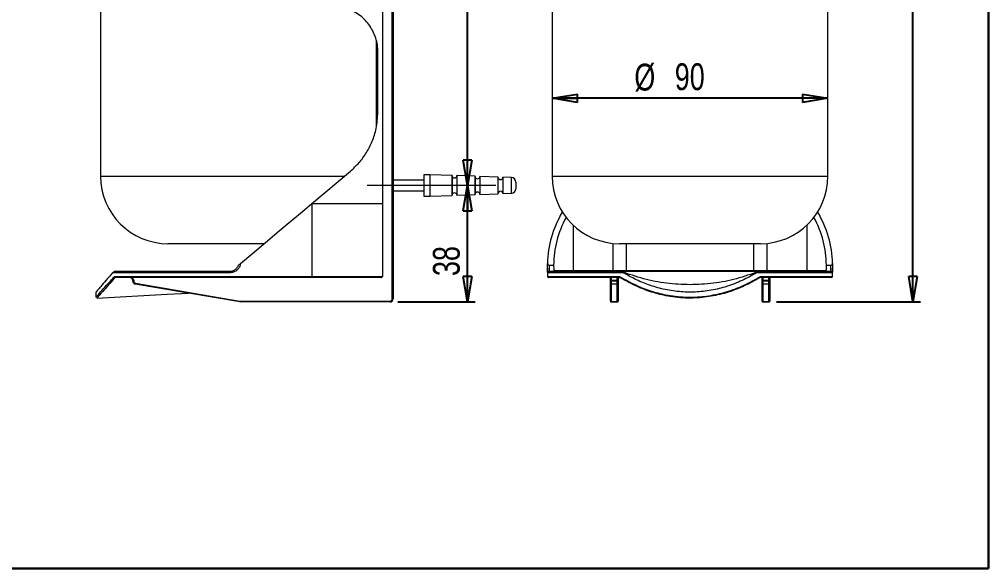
# Model space of a CAD drawing. Header units: millimetres. Extents: x 21 to 1027, y 27 to 1460.
# Drawn here: x 394 to 1027, y 27 to 386 of the extents above; entities that cross this region are included whole.
import ezdxf

# ---------------------------------------------------------------- set-up
doc = ezdxf.new("R2010")
doc.units = ezdxf.units.MM
doc.header["$LTSCALE"] = 5
doc.linetypes.add('CENTERX2', pattern=[20.32, 12.7, -2.54, 2.54, -2.54])
doc.layers.add('LEVEL0', color=179, linetype='Continuous')
doc.styles.add('SLDTEXTSTYLE0', font='TXT', dxfattribs={"width": 0.75})
doc.dimstyles.new('SLDDIMSTYLE0', dxfattribs={"dimtxt": 17.5, "dimasz": 16.51, "dimexe": 0, "dimexo": 0.0625, "dimgap": 4.375, "dimtad": 1, "dimdec": 0, "dimlfac": 0.5, "dimrnd": 1e-09, "dimzin": 12, "dimdsep": 46, "dimtxsty": 'SLDTEXTSTYLE0', "dimblk1": 'CLOSED', "dimblk2": 'CLOSED', "dimsah": 1, "dimcen": 0.09, "dimadec": 0, "dimazin": 3, "dimtfac": 1, "dimtdec": 0, "dimtofl": 0, "dimtmove": 0, "dimatfit": 3, "dimldrblk": 'CLOSED', "dimfxl": 0, "dimfrac": 2, "dimtolj": 1, "dimtzin": 12, "dimarcsym": 0})
doc.dimstyles.new('SLDDIMSTYLE1', dxfattribs={"dimtxt": 17.5, "dimasz": 16.51, "dimexe": 0, "dimexo": 0.0625, "dimgap": 4.375, "dimtad": 1, "dimdec": 0, "dimlfac": 0.5, "dimrnd": 1e-09, "dimzin": 12, "dimdsep": 46, "dimtxsty": 'SLDTEXTSTYLE0', "dimblk1": 'CLOSED', "dimblk2": 'CLOSED', "dimsah": 1, "dimcen": 0.09, "dimadec": 0, "dimazin": 3, "dimtfac": 1, "dimtofl": 0, "dimtmove": 0, "dimatfit": 3, "dimldrblk": 'CLOSED', "dimfxl": 0, "dimfrac": 2, "dimtolj": 1, "dimtzin": 12, "dimarcsym": 0})

# ---------------------------------------------------------------- blocks, each defined once
blk = doc.blocks.new('_CLOSED')
at = {"color": 0, "linetype": 'ByBlock', "lineweight": -2}
for p, q in [((-1, 0.166667), (0, 0)), ((-1, 0.166667), (-1, -0.166667)), ((0, 0), (-1, -0.166667)), ((0, 0), (-1, 0))]:
    blk.add_line(p, q, dxfattribs=at)
blk = doc.blocks.new('_D_3')
at = {"layer": 'LEVEL0', "color": 7}
for p, q in [((686.64, 201.3), (686.64, 277.3)), ((641.17, 201.3), (691.64, 201.3))]:
    blk.add_line(p, q, dxfattribs=at)
at = {"layer": 'LEVEL0', "color": 7, "xscale": 16.51, "yscale": 16.51}
for p, rotation in [((686.64, 277.3, -32.55), 90.00000000000014), ((686.64, 201.3, -32.55), 270.0000000000002)]:
    blk.add_blockref('_CLOSED', p, dxfattribs=dict(at, rotation=rotation))
at = {"layer": 'LEVEL0', "color": 7, "insert": (664.08, 218.21, -32.55), "char_height": 17.5, "attachment_point": 1, "rotation": 90, "style": 'SLDTEXTSTYLE0'}
blk.add_mtext('38', dxfattribs=at)
blk = doc.blocks.new('_D_4')
at = {"layer": 'LEVEL0', "color": 7}
blk.add_line((686.64, 277.3), (686.64, 597.3), dxfattribs=at)
at = {"layer": 'LEVEL0', "color": 7, "xscale": 16.51, "yscale": 16.51}
for p, rotation in [((686.64, 597.3, -32.55), 90.00000000000014), ((686.64, 277.3, -32.55), 270.0000000000002)]:
    blk.add_blockref('_CLOSED', p, dxfattribs=dict(at, rotation=rotation))
at = {"layer": 'LEVEL0', "color": 7, "insert": (664.08, 419.56, -32.55), "char_height": 17.5, "attachment_point": 1, "rotation": 90, "style": 'SLDTEXTSTYLE0'}
blk.add_mtext('160', dxfattribs=at)
blk = doc.blocks.new('_D_7')
at = {"layer": 'LEVEL0', "color": 7}
for p, q in [((848.91, 828.9), (982.43, 828.9)), ((977.43, 201.33), (977.43, 828.9)), ((888.31, 201.33), (982.43, 201.33))]:
    blk.add_line(p, q, dxfattribs=at)
at = {"layer": 'LEVEL0', "color": 7, "xscale": 16.51, "yscale": 16.51}
for p, rotation in [((977.43, 828.9, 12.2), 90.0000000000004), ((977.43, 201.33, 12.2), 270.0000000000004)]:
    blk.add_blockref('_CLOSED', p, dxfattribs=dict(at, rotation=rotation))
at = {"layer": 'LEVEL0', "color": 7, "insert": (954.87, 480.72, 12.2), "char_height": 17.5, "attachment_point": 1, "rotation": 90, "style": 'SLDTEXTSTYLE0'}
blk.add_mtext('314', dxfattribs=at)
blk = doc.blocks.new('_D_8')
at = {"layer": 'LEVEL0', "color": 7}
blk.add_line((921.91, 334.11), (741.91, 334.11), dxfattribs=at)
at = {"layer": 'LEVEL0', "color": 7, "xscale": 16.51, "yscale": 16.51, "rotation": 180.0000000000004}
blk.add_blockref('_CLOSED', (741.91, 334.11, 12.2), dxfattribs=at)
at = {"layer": 'LEVEL0', "color": 7, "xscale": 16.51, "yscale": 16.51}
blk.add_blockref('_CLOSED', (921.91, 334.11, 12.2), dxfattribs=at)
at = {"layer": 'LEVEL0', "color": 7, "char_height": 17.5, "attachment_point": 1, "style": 'SLDTEXTSTYLE0'}
for s, insert in [('%%c', (795.58, 356.66, 12.2)), ('90', (821.97, 356.93, 12.2))]:
    blk.add_mtext(s, dxfattribs=dict(at, insert=insert))

msp = doc.modelspace()

# ---------------------------------------------------------------- linework, layer by layer
at = {"color": 8, "linetype": 'Continuous', "lineweight": 0}
for p, q in [((637.57, 203.3), (637.57, 671.3)), ((447.17, 283.3), (606.41, 283.3)), ((715.28, 272.15), (715.28, 282.44)), ((741.91, 283.3), (831.91, 283.3)), ((831.91, 283.3), (921.91, 283.3)), ((585.09, 265.3), (584.84, 265.3)), ((585.09, 265.3), (585.09, 217.9)), ((631.17, 265.3), (585.09, 265.3)), ((755.63, 251.37), (755.63, 221.9)), ((908.19, 251.37), (908.19, 221.9)), ((781.66, 221.9), (781.66, 239.5)), ((790.23, 239.3), (790.23, 221.9)), ((873.59, 221.9), (873.59, 239.3)), ((882.16, 239.5), (882.16, 221.9)), ((742.91, 221.9), (755.63, 221.9)), ((755.63, 221.9), (781.66, 221.9)), ((781.66, 221.9), (790.23, 221.9)), ((790.23, 221.9), (790.23, 221.3)), ((790.23, 221.9), (873.59, 221.9)), ((873.59, 221.9), (882.16, 221.9)), ((873.59, 221.9), (873.59, 221.3)), ((882.16, 221.9), (908.19, 221.9)), ((908.19, 221.9), (920.9, 221.9)), ((531.46, 220.3), (454.91, 220.3)), ((456.3, 217.9), (585.09, 217.9)), ((468.77, 215.3), (468.17, 215.3)), ((468.77, 215.3), (468.77, 214.98)), ((585.09, 217.9), (631.17, 217.9)), ((738.91, 217.9), (785.99, 217.9)), ((788.54, 220.3), (739.09, 220.3)), ((780.51, 215.3), (779.91, 215.3)), ((780.51, 217.3), (780.51, 215.3)), ((784.31, 215.3), (780.51, 215.3)), ((780.51, 215.3), (780.51, 214.98)), ((784.31, 215.3), (784.31, 217.3)), ((784.91, 215.3), (784.31, 215.3)), ((784.31, 214.98), (784.31, 215.3)), ((876.73, 221.22), (787.09, 221.22)), ((924.73, 220.3), (875.28, 220.3)), ((877.83, 217.9), (924.91, 217.9)), ((878.91, 215.3), (879.51, 215.3)), ((879.51, 217.3), (879.51, 215.3)), ((883.31, 215.3), (879.51, 215.3)), ((879.51, 215.3), (879.51, 214.98)), ((883.31, 215.3), (883.31, 217.3)), ((883.91, 215.3), (883.31, 215.3)), ((883.31, 214.98), (883.31, 215.3)), ((468.77, 214.98), (468.17, 214.98)), ((469.94, 213.6), (538.11, 201.92)), ((780.51, 214.98), (779.91, 214.98)), ((780.51, 214.98), (780.51, 213.01)), ((780.51, 214.98), (784.31, 214.98)), ((784.31, 213.01), (780.51, 213.01)), ((780.51, 213.01), (780.51, 201.33)), ((784.31, 213.01), (784.31, 214.98)), ((784.91, 214.98), (784.31, 214.98)), ((784.31, 201.33), (784.31, 213.01)), ((878.91, 214.98), (879.51, 214.98)), ((879.51, 214.98), (879.51, 213.01)), ((879.51, 214.98), (883.31, 214.98)), ((883.31, 213.01), (879.51, 213.01)), ((879.51, 213.01), (879.51, 201.33)), ((883.31, 213.01), (883.31, 214.98)), ((883.91, 214.98), (883.31, 214.98)), ((883.31, 201.33), (883.31, 213.01)), ((637.57, 203.3), (638.17, 203.3)), ((538.34, 201.9), (636.17, 201.9)), ((538.34, 201.9), (538.34, 201.3)), ((636.17, 201.9), (636.17, 201.3)), ((780.51, 201.33), (784.31, 201.33)), ((780.51, 201.33), (780.51, 201.3)), ((784.31, 201.3), (784.31, 201.33)), ((879.51, 201.33), (883.31, 201.33)), ((879.51, 201.33), (879.51, 201.3)), ((883.31, 201.3), (883.31, 201.33))]:
    msp.add_line(p, q, dxfattribs=at)
at = {"color": 7, "linetype": 'Continuous', "lineweight": 15}
for p, q in [((638.17, 671.3), (638.17, 203.3)), ((447.17, 623.3), (447.17, 283.3)), ((631.17, 394.3), (631.17, 265.3)), ((741.91, 394.3), (741.91, 283.3)), ((921.91, 283.3), (921.91, 394.3)), ((627.17, 315.7), (627.17, 371.65)), ((628.17, 324.97), (628.17, 364.3)), ((584.84, 265.3), (610.31, 286.67)), ((658.17, 280.8), (638.17, 280.8)), ((662.17, 284.3), (658.17, 284.3)), ((658.17, 284.3), (658.17, 270.3)), ((676.58, 283.79), (662.17, 284.3)), ((662.17, 284.3), (662.17, 270.3)), ((676.57, 283.74), (676.57, 270.86)), ((676.58, 270.8), (676.58, 283.79)), ((691.58, 283.27), (679.77, 283.68)), ((679.77, 283.68), (679.77, 277.3)), ((691.57, 283.21), (691.57, 271.38)), ((691.58, 271.32), (691.58, 283.27)), ((706.58, 282.75), (694.77, 283.16)), ((694.77, 283.16), (694.77, 277.3)), ((706.57, 282.69), (706.57, 271.9)), ((706.58, 271.85), (706.58, 282.75)), ((715.28, 282.44), (709.77, 282.63)), ((709.77, 282.63), (709.77, 277.3)), ((718.17, 279.44), (718.17, 275.15)), ((638.17, 273.8), (658.17, 273.8)), ((679.77, 277.3), (679.77, 270.91)), ((694.77, 277.3), (694.77, 271.44)), ((709.77, 277.3), (709.77, 271.96)), ((709.77, 271.96), (715.28, 272.15)), ((658.17, 270.3), (662.17, 270.3)), ((662.17, 270.3), (676.58, 270.8)), ((679.77, 270.91), (691.58, 271.32)), ((694.77, 271.44), (706.58, 271.85)), ((631.17, 265.3), (631.17, 217.9)), ((553.86, 239.3), (491.17, 239.3)), ((831.91, 239.3), (785.91, 239.3)), ((877.91, 239.3), (831.91, 239.3)), ((738.91, 223.28), (738.91, 217.9)), ((739.91, 225.3), (742.91, 225.3)), ((920.91, 225.3), (923.9, 225.3)), ((924.91, 217.9), (924.91, 223.27)), ((584.78, 217.3), (456.92, 217.3)), ((457.09, 221.3), (531.52, 221.3)), ((468.17, 214.98), (468.17, 215.3)), ((630.01, 217.3), (584.78, 217.3)), ((785.85, 217.3), (739.51, 217.3)), ((740.08, 221.3), (786.62, 221.3)), ((779.91, 215.3), (779.91, 216.7)), ((779.91, 214.98), (779.91, 215.3)), ((784.91, 217.3), (784.91, 215.3)), ((784.91, 215.3), (784.91, 214.98)), ((786.72, 221.3), (787.09, 221.22)), ((786.81, 221.3), (876.87, 221.3)), ((877.1, 221.3), (876.73, 221.22)), ((877.19, 221.3), (923.74, 221.3)), ((924.31, 217.3), (877.7, 217.3)), ((878.91, 215.3), (878.91, 216.7)), ((878.91, 214.98), (878.91, 215.3)), ((883.91, 217.3), (883.91, 215.3)), ((883.91, 215.3), (883.91, 214.98)), ((538.01, 201.33), (469.84, 213.01)), ((779.91, 213.6), (779.91, 214.98)), ((779.91, 201.92), (779.91, 213.6)), ((784.91, 214.98), (784.91, 213.6)), ((784.91, 213.6), (784.91, 201.92)), ((878.91, 213.6), (878.91, 214.98)), ((878.91, 201.92), (878.91, 213.6)), ((883.91, 214.98), (883.91, 213.6)), ((883.91, 213.6), (883.91, 201.92)), ((444.17, 207.84), (444.17, 204.44)), ((636.17, 201.3), (538.34, 201.3)), ((779.91, 201.9), (779.91, 201.92)), ((784.31, 201.3), (780.51, 201.3)), ((784.91, 201.92), (784.91, 201.9)), ((878.91, 201.9), (878.91, 201.92)), ((883.31, 201.3), (879.51, 201.3)), ((883.91, 201.92), (883.91, 201.9))]:
    msp.add_line(p, q, dxfattribs=at)
at = {"color": 7, "linetype": 'Continuous', "lineweight": 15, "flags": 128}
for points in [[(538.47, 226.39), (546.58, 233.19), (554.62, 239.94), (562.52, 246.57), (570.24, 253.04), (577.69, 259.3), (584.84, 265.3)], [(444.82, 203.82), (490.7, 206.31), (504.57, 207.06)]]:
    msp.add_lwpolyline(points, dxfattribs=at)
at = {"color": 8, "linetype": 'Continuous', "lineweight": 0, "flags": 128}
for points in [[(584.78, 217.3), (584.84, 217.31), (584.9, 217.34), (584.96, 217.4), (585, 217.47), (585.04, 217.56), (585.07, 217.67), (585.09, 217.78), (585.09, 217.9)], [(469.94, 213.6), (469.92, 213.49), (469.9, 213.38), (469.88, 213.27), (469.87, 213.19), (469.85, 213.11), (469.84, 213.06), (469.84, 213.02), (469.84, 213.01)], [(538.11, 201.92), (538.09, 201.8), (538.07, 201.69), (538.05, 201.59), (538.04, 201.5), (538.02, 201.43), (538.01, 201.37), (538.01, 201.34), (538.01, 201.33)]]:
    msp.add_lwpolyline(points, dxfattribs=at)
at = {"color": 7, "linetype": 'Continuous', "lineweight": 15}
for centre, radius, start, end in [((491.17, 283.3), 44, 180, 270), ((678.17, 283.74), 1.6, 182, 358), ((693.17, 283.21), 1.6, 182, 358), ((708.17, 282.69), 1.6, 182, 358), ((715.17, 279.44), 3, 0, 88), ((785.91, 283.3), 44, 180, 270), ((877.91, 283.3), 44, 270, 0), ((678.17, 270.86), 1.6, 2, 178), ((693.17, 271.38), 1.6, 2, 178), ((708.17, 271.9), 1.6, 2, 178), ((715.17, 275.15), 3, 272, 0), ((466.17, 215.3), 2, 0, 90), ((739.51, 217.9), 0.6, 180, 270), ((779.31, 216.7), 0.6, 0, 90), ((878.31, 216.7), 0.6, 0, 90), ((924.31, 217.9), 0.6, 270, 0), ((470.17, 214.98), 2, 180, 260.27242), ((636.17, 203.3), 2, 270, 0), ((538.34, 203.3), 2, 260.27242, 270), ((780.51, 201.9), 0.6, 180, 270), ((784.31, 201.9), 0.6, 270, 0), ((879.51, 201.9), 0.6, 180, 270), ((883.31, 201.9), 0.6, 270, 0)]:
    msp.add_arc(centre, radius, start, end, dxfattribs=at)
at = {"color": 8, "linetype": 'Continuous', "lineweight": 0}
for centre, radius, start, end in [((756.19, 221.86), 0.562, 175.93617, 265.26109), ((782.22, 221.86), 0.562, 175.9361, 265.26126), ((881.6, 221.86), 0.562, 274.73862, 4.06454), ((907.63, 221.86), 0.562, 274.73817, 4.06499), ((466.17, 215.3), 2.6, 0, 50.28486), ((535.57, 220.55), 4.12, 169.49697, 183.46626), ((740.08, 220.3), 0.999, 90.05426, 180.05704), ((785.87, 216.54), 0.779, 58.9795, 89.2292), ((923.73, 220.3), 0.999, 359.94228, 89.94662), ((470.17, 214.98), 1.4, 180, 260.27242), ((780.51, 213.61), 0.596, 180.41834, 270.41493), ((784.31, 213.61), 0.596, 269.58506, 359.58176), ((879.51, 213.61), 0.596, 180.4176, 270.41514), ((883.31, 213.61), 0.596, 269.58556, 359.5817), ((636.17, 203.3), 1.4, 270, 0), ((538.34, 203.3), 1.4, 260.27242, 270), ((780.51, 201.92), 0.596, 180.41834, 270.41493), ((784.31, 201.92), 0.596, 269.58506, 359.58176), ((879.51, 201.92), 0.596, 180.4176, 270.41514), ((883.31, 201.92), 0.596, 269.58556, 359.5817)]:
    msp.add_arc(centre, radius, start, end, dxfattribs=at)
at = {"color": 7, "linetype": 'Continuous', "lineweight": 15}
for centre, major_axis, ratio, start_param, end_param in [((831.91, 225.3), (93, 0), 0.8391, 2.681081, 3.12764), ((831.91, 225.3), (93, 0), 0.8391, 0.013952, 0.460511), ((831.91, 225.3), (89, 0), 0.8391, 2.710989, 3.141593), ((831.91, 225.3), (89, 0), 0.8391, 0, 0.430604), ((630.01, 217.9), (-1.16, 0), 0.515257, 1.570796, 3.141593)]:
    msp.add_ellipse(centre, major_axis=major_axis, ratio=ratio, start_param=start_param, end_param=end_param, dxfattribs=at)
for points, knots in [([(628.17, 364.3), (628.1, 365.83), (627.97, 368.89), (626.89, 373.34), (625.22, 377.52), (622.95, 381.41), (620.13, 384.9), (616.7, 388.05), (612.75, 390.67), (608.22, 392.71), (603.32, 394.04), (599.89, 394.21), (598.17, 394.3)], [0, 0, 0, 0, 0.090901, 0.181823, 0.272484, 0.363185, 0.458492, 0.553841, 0.660521, 0.767241, 0.883611, 1, 1, 1, 1]), ([(610.31, 286.67), (612.22, 288.42), (616.09, 291.97), (620.88, 298.55), (624.68, 306.01), (627.55, 314.85), (627.95, 321.38), (628.17, 324.97)], [0, 0, 0, 0, 0.187581, 0.380073, 0.56784, 0.762197, 1, 1, 1, 1]), ([(531.52, 221.3), (532.19, 221.36), (533.54, 221.49), (535.32, 222.53), (536.56, 223.86), (537, 224.89), (537.17, 225.3)], [0, 0, 0, 0, 0.2735513, 0.547027, 0.8202948, 1, 1, 1, 1]), ([(537.17, 225.3), (537.18, 225.3), (537.19, 225.31), (537.3, 225.4), (537.55, 225.61), (537.96, 225.95), (538.3, 226.24), (538.47, 226.39)], [0, 0, 0, 0, 0.08686, 0.196149, 0.372008, 0.679349, 1, 1, 1, 1]), ([(738.94, 221.27), (738.93, 221.29), (738.91, 221.6), (738.91, 222.84), (738.91, 224.62), (738.92, 225.89), (738.92, 226.39)], [0, 0, 0, 0, 0.025991, 0.396197, 0.765128, 1, 1, 1, 1]), ([(738.92, 226.39), (738.94, 226.22), (738.98, 225.92), (739.24, 225.59), (739.48, 225.41), (739.7, 225.31), (739.84, 225.3), (739.91, 225.3)], [0, 0, 0, 0, 0.36926, 0.647813, 0.789752, 0.902273, 1, 1, 1, 1]), ([(742.91, 225.3), (742.91, 224.68), (742.91, 223.46), (742.93, 222.41), (742.96, 222), (742.96, 221.9)], [0, 0, 0, 0, 0.432106, 0.86422, 1, 1, 1, 1]), ([(743.69, 221.3), (743.69, 221.3), (743.49, 221.3), (743.13, 221.4), (743.01, 221.75), (742.96, 221.9)], [0, 0, 0, 0, 0.007823, 0.600867, 1, 1, 1, 1]), ([(920.86, 221.9), (920.81, 221.75), (920.69, 221.4), (920.33, 221.3), (920.13, 221.3), (920.13, 221.3)], [0, 0, 0, 0, 0.399132, 0.992178, 1, 1, 1, 1]), ([(920.86, 221.9), (920.87, 222.12), (920.9, 222.67), (920.91, 223.87), (920.91, 224.89), (920.91, 225.3)], [0, 0, 0, 0, 0.286087, 0.717341, 1, 1, 1, 1]), ([(923.9, 225.3), (923.97, 225.3), (924.11, 225.31), (924.34, 225.4), (924.61, 225.61), (924.85, 225.95), (924.88, 226.24), (924.9, 226.39)], [0, 0, 0, 0, 0.08686, 0.196149, 0.372008, 0.679349, 1, 1, 1, 1]), ([(924.9, 226.39), (924.9, 226.17), (924.9, 225.18), (924.91, 223.55), (924.92, 222.19), (924.9, 221.8), (924.9, 221.79)], [0, 0, 0, 0, 0.119772, 0.552582, 0.986284, 1, 1, 1, 1]), ([(444.19, 204.44), (444.19, 204.43), (444.05, 204.28), (444.79, 205.13), (447.05, 207.71), (450.87, 212.02), (454.47, 215.92), (456.3, 217.9)], [0, 0, 0, 0, 0.0093, 0.2406637, 0.480368, 0.7367403, 1, 1, 1, 1]), ([(454.91, 220.3), (453.43, 218.6), (450.46, 215.17), (447.21, 211.31), (445.08, 208.78), (444.12, 207.62), (444.27, 207.8), (444.3, 207.84)], [0, 0, 0, 0, 0.238519, 0.481601, 0.701422, 0.927342, 1, 1, 1, 1]), ([(456.74, 217.3), (456.74, 217.3), (456.4, 216.9), (454.36, 214.75), (451.11, 211.06), (447.62, 207.09), (445.44, 204.56), (444.68, 203.68), (444.82, 203.83), (444.82, 203.84)], [0, 0, 0, 0, 0.000002, 0.049378, 0.281245, 0.517735, 0.750197, 0.990615, 1, 1, 1, 1]), ([(454.91, 220.3), (455.15, 220.53), (455.49, 220.85), (456.04, 221.08), (456.19, 221.15)], [0, 0, 0, 0, 0.7221358, 1, 1, 1, 1]), ([(457.09, 221.3), (457.09, 221.3), (456.79, 221.3), (456.49, 221.22), (456.19, 221.15)], [0, 0, 0, 0, 0.009111, 1, 1, 1, 1]), ([(456.76, 217.32), (456.71, 217.34), (456.59, 217.39), (456.45, 217.53), (456.34, 217.7), (456.31, 217.83), (456.3, 217.89), (456.3, 217.9)], [0, 0, 0, 0, 0.249835, 0.499503, 0.754037, 0.987274, 1, 1, 1, 1]), ([(456.92, 217.3), (456.88, 217.3), (456.83, 217.3), (456.78, 217.31), (456.76, 217.32)], [0, 0, 0, 0, 0.66703, 1, 1, 1, 1]), ([(785.85, 217.29), (785.88, 217.29), (785.97, 217.3), (786.07, 217.28), (786.13, 217.25), (786.14, 217.25)], [0, 0, 0, 0, 0.316198, 0.884473, 1, 1, 1, 1]), ([(786.14, 217.25), (786.17, 217.24), (786.22, 217.23), (786.27, 217.2), (786.3, 217.19), (786.31, 217.18), (786.32, 217.18), (786.32, 217.18), (786.3, 217.19), (786.27, 217.2), (786.26, 217.21)], [0, 0, 0, 0, 0.170361, 0.28607, 0.353325, 0.40843, 0.480175, 0.59744, 0.813444, 1, 1, 1, 1]), ([(877.7, 217.3), (877.7, 217.3), (877.06, 216.9), (873.38, 214.73), (866.22, 211.04), (855.63, 207.07), (844.24, 204.5), (834.08, 203.66), (825.62, 203.98), (817.44, 204.95), (808.05, 207.17), (796.91, 211.24), (790.09, 215.07), (786.27, 217.2)], [0, 0, 0, 0, 0.000001, 0.024738, 0.14212, 0.259375, 0.377864, 0.496257, 0.563668, 0.631084, 0.743963, 0.856957, 1, 1, 1, 1]), ([(786.62, 221.3), (786.63, 221.3), (786.8, 221.3), (786.98, 221.22), (787.15, 221.15)], [0, 0, 0, 0, 0.009109, 1, 1, 1, 1]), ([(831.91, 212.54), (826.81, 212.74), (816.61, 213.13), (801.5, 216.05), (791.89, 219.5), (787.09, 221.22)], [0, 0, 0, 0, 0.333333, 0.666667, 1, 1, 1, 1]), ([(787.15, 221.15), (787.34, 221.03), (787.73, 220.79), (788.26, 220.47), (788.54, 220.3)], [0, 0, 0, 0, 0.477807, 1, 1, 1, 1]), ([(875.28, 220.3), (872.23, 218.58), (866.13, 215.16), (856.17, 211.3), (845.84, 208.72), (835.35, 207.51), (824.75, 207.79), (814.47, 209.43), (804.82, 212.32), (796.15, 215.96), (790.99, 218.9), (788.54, 220.3)], [0, 0, 0, 0, 0.1204654, 0.2408026, 0.3522719, 0.4636638, 0.5753628, 0.6871087, 0.7949384, 0.9028577, 1, 1, 1, 1]), ([(876.73, 221.22), (871.93, 219.5), (862.32, 216.05), (847.21, 213.13), (837.01, 212.74), (831.91, 212.54)], [0, 0, 0, 0, 0.333333, 0.666667, 1, 1, 1, 1]), ([(875.28, 220.3), (875.66, 220.53), (876.2, 220.85), (876.57, 221.08), (876.67, 221.15)], [0, 0, 0, 0, 0.7221358, 1, 1, 1, 1]), ([(877.19, 221.3), (877.19, 221.3), (877.02, 221.3), (876.84, 221.22), (876.67, 221.15)], [0, 0, 0, 0, 0.009111, 1, 1, 1, 1]), ([(877.73, 217.32), (877.72, 217.31), (877.71, 217.3), (877.7, 217.3), (877.7, 217.3)], [0, 0, 0, 0, 0.997091, 1, 1, 1, 1]), ([(877.73, 217.32), (877.76, 217.34), (877.81, 217.39), (877.85, 217.53), (877.86, 217.7), (877.84, 217.83), (877.83, 217.89), (877.83, 217.9)], [0, 0, 0, 0, 0.249835, 0.499503, 0.754037, 0.987274, 1, 1, 1, 1])]:
    msp.add_open_spline(points, degree=3, knots=knots, dxfattribs=at)
at = {"color": 8, "linetype": 'Continuous', "lineweight": 0}
for points, knots in [([(538.47, 226.39), (538.44, 226.17), (538.28, 225.18), (537.56, 223.5), (535.95, 221.73), (533.83, 220.53), (532.25, 220.37), (531.46, 220.3)], [0, 0, 0, 0, 0.064455, 0.29737, 0.530766, 0.76513, 1, 1, 1, 1]), ([(739.91, 225.3), (739.91, 225.29), (739.91, 224.64), (739.91, 223.44), (739.92, 222.09), (739.98, 221.39), (740.06, 221.32), (740.08, 221.3)], [0, 0, 0, 0, 0.00433, 0.2781, 0.551859, 0.825382, 1, 1, 1, 1]), ([(923.74, 221.3), (923.78, 221.36), (923.86, 221.49), (923.91, 222.53), (923.91, 223.86), (923.91, 224.89), (923.9, 225.3)], [0, 0, 0, 0, 0.2735513, 0.547027, 0.8202948, 1, 1, 1, 1]), ([(924.9, 221.79), (924.89, 221.36), (924.86, 220.5), (924.78, 220.36), (924.73, 220.3)], [0, 0, 0, 0, 0.49146, 1, 1, 1, 1]), ([(456.76, 217.32), (456.76, 217.31), (456.75, 217.3), (456.74, 217.3), (456.74, 217.3)], [0, 0, 0, 0, 0.997091, 1, 1, 1, 1]), ([(739.09, 220.3), (739.06, 220.32), (738.99, 220.39), (738.95, 220.94), (738.94, 221.27)], [0, 0, 0, 0, 0.407307, 1, 1, 1, 1]), ([(780.51, 217.3), (780.51, 217.3), (780.49, 217.3), (780.37, 217.29), (780.18, 217.16), (779.96, 216.9), (779.92, 216.75), (779.91, 216.7)], [0, 0, 0, 0, 0.005437, 0.081768, 0.465736, 0.809402, 1, 1, 1, 1]), ([(785.88, 217.32), (785.86, 217.34), (785.83, 217.39), (785.84, 217.53), (785.89, 217.7), (785.95, 217.83), (785.99, 217.89), (785.99, 217.89), (785.99, 217.9)], [0, 0, 0, 0, 0.234205, 0.479671, 0.740871, 0.977628, 0.991761, 1, 1, 1, 1]), ([(785.85, 217.3), (785.86, 217.3), (785.88, 217.3), (785.89, 217.3), (785.88, 217.31), (785.88, 217.32)], [0, 0, 0, 0, 0.420126, 0.720607, 1, 1, 1, 1]), ([(785.99, 217.9), (785.99, 217.89), (786, 217.81), (786.02, 217.66), (786.08, 217.46), (786.17, 217.29), (786.24, 217.23), (786.27, 217.2)], [0, 0, 0, 0, 0.035097, 0.259342, 0.520589, 0.765887, 1, 1, 1, 1]), ([(785.99, 217.9), (789.9, 215.71), (796.81, 211.83), (808.07, 207.75), (817.45, 205.54), (825.63, 204.57), (834.08, 204.26), (844.24, 205.09), (856.03, 207.75), (867.43, 212.05), (874.36, 215.95), (877.83, 217.9)], [0, 0, 0, 0, 0.146117, 0.258471, 0.370711, 0.437724, 0.504732, 0.622428, 0.74022, 0.870011, 1, 1, 1, 1]), ([(876.67, 221.15), (876.67, 221.15), (876.67, 221.15), (876.68, 221.17), (876.7, 221.19), (876.72, 221.21), (876.73, 221.22)], [0, 0, 0, 0, 0.018029, 0.116818, 0.511971, 1, 1, 1, 1]), ([(878.91, 216.7), (878.92, 216.75), (878.96, 216.9), (879.18, 217.16), (879.37, 217.29), (879.49, 217.3), (879.51, 217.3), (879.51, 217.3)], [0, 0, 0, 0, 0.190598, 0.534264, 0.918232, 0.994563, 1, 1, 1, 1])]:
    msp.add_open_spline(points, degree=3, knots=knots, dxfattribs=at)
at = {"layer": 'LEVEL0', "color": 7, "lineweight": 30}
for p, q in [((1026.81, 27.44), (1026.81, 1460.03)), ((20.53, 27.44), (1026.81, 27.44))]:
    msp.add_line(p, q, dxfattribs=at)
at = {"layer": 'LEVEL0', "color": 7, "linetype": 'CENTERX2', "lineweight": 0, "ltscale": 2}
msp.add_line((705.17, 277.3), (621.17, 277.3), dxfattribs=at)

# ---------------------------------------------------------------- dimensions: what is measured, and where the dimension line sits
at = {"layer": 'LEVEL0', "color": 7}
for base, p1, p2, dimstyle, picture, middle in [((977.43, 828.9), (883.31, 201.33), (843.91, 828.9), 'SLDDIMSTYLE0', '_D_7', (977.43, 507.23)), ((686.64, 597.3), (705.17, 277.3), (705.17, 597.3), 'SLDDIMSTYLE1', '_D_4', (686.64, 446.07)), ((686.64, 277.3), (636.17, 201.3), (705.17, 277.3), 'SLDDIMSTYLE0', '_D_3', (686.64, 238.25))]:
    dim = msp.add_linear_dim(base=base, p1=p1, p2=p2, angle=90, dimstyle=dimstyle, dxfattribs=at)
    dim.commit()
    dim.dimension.update_dxf_attribs({"geometry": picture, "text_midpoint": middle, "dimtype": 160})
dim = msp.add_linear_dim(base=(741.91, 334.11), p1=(921.91, 283.3), p2=(741.91, 283.3), text='%%c<>', dimstyle='SLDDIMSTYLE0', dxfattribs=at)
dim.commit()
dim.dimension.update_dxf_attribs({"geometry": '_D_8', "text_midpoint": (828.81, 334.11), "dimtype": 160})

doc.saveas('drawing.dxf')
